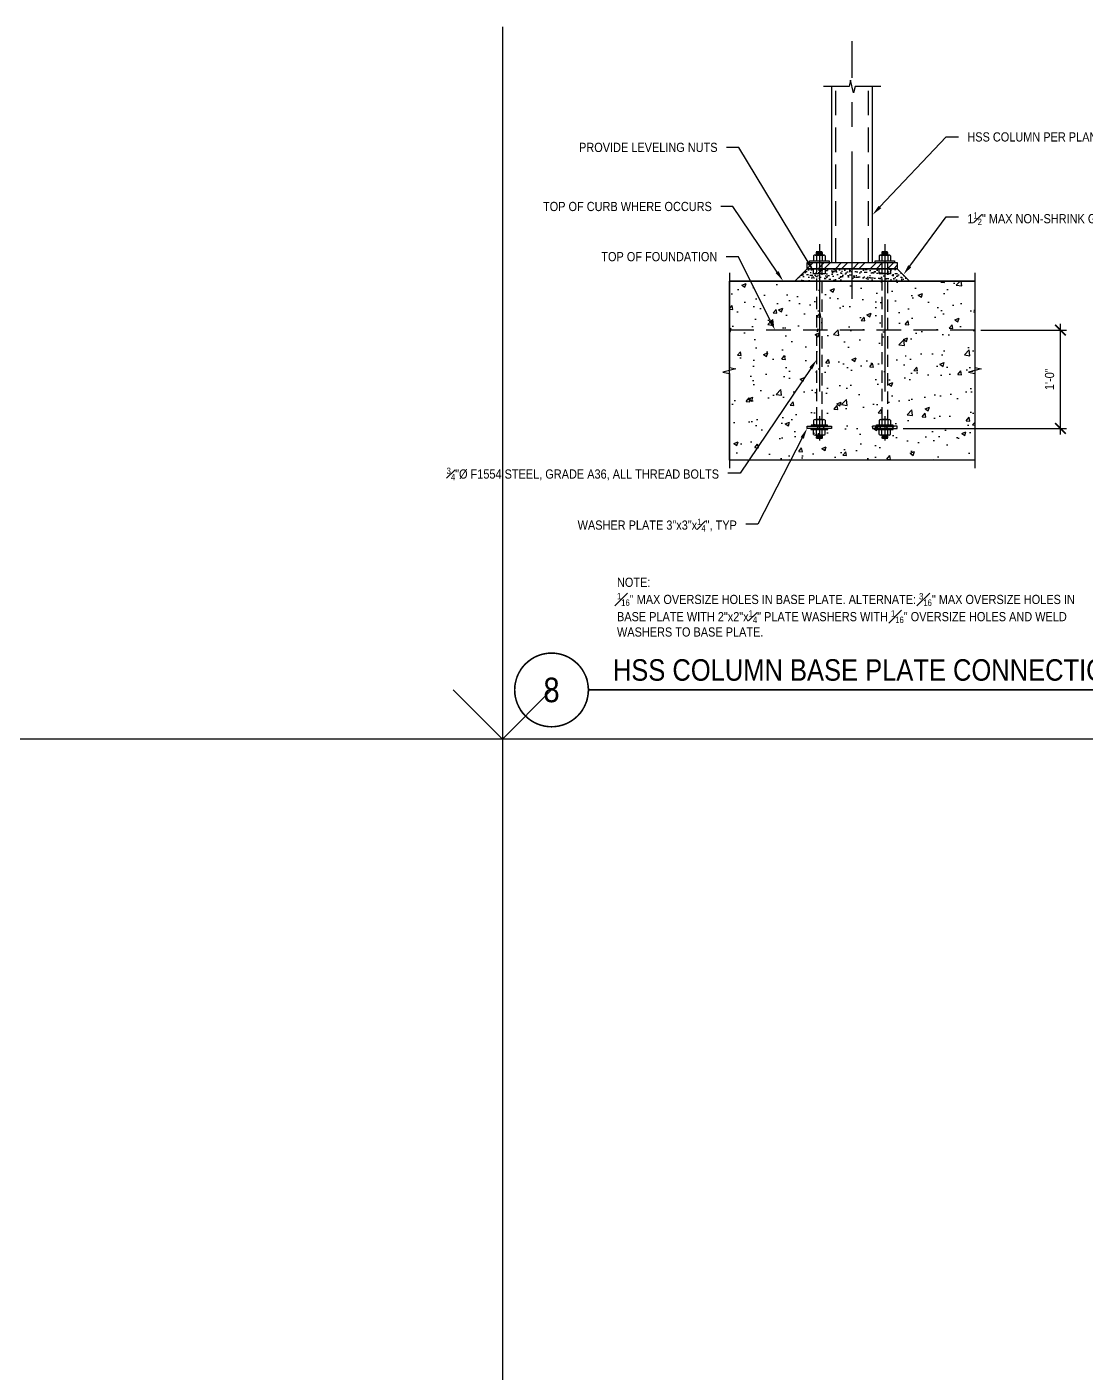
# Model space of a CAD drawing. Header units: inches. Extents: x -16404 to 14624, y -1591 to 16152.
# Drawn here: x 8110.2 to 8239.7, y 4983.5 to 5148 of the extents above; entities that cross this region are included whole.
import ezdxf
from ezdxf import colors
from ezdxf.entities.mleader import LeaderData, LeaderLine
from ezdxf.enums import TextEntityAlignment as Align
from ezdxf.math import Vec2, Vec3

# ---------------------------------------------------------------- set-up
doc = ezdxf.new("R2010")
doc.units = ezdxf.units.IN
doc.header["$LTSCALE"] = 24
doc.header["$MEASUREMENT"] = 0
for name, pattern in [('CENTER2', [1.125, 0.75, -0.125, 0.125, -0.125]), ('DASHED2', [0.375, 0.25, -0.125]), ('HIDDEN2', [0.1875, 0.125, -0.0625]), ('HIDDEN4', [0.09375, 0.0625, -0.03125])]:
    doc.linetypes.add(name, pattern=pattern)
doc.layers.get('0').update_dxf_attribs({"linetype": 'CONTINUOUS'})
doc.layers.get('DefPoints').update_dxf_attribs({"color": 251, "linetype": 'CONTINUOUS'})
for name, color, linetype, plot in [('DESIGNER COMMENTS', 221, 'CONTINUOUS', False), ('S-ANNO-GRID-NONPLOT', 251, 'CONTINUOUS', False), ('S-ANNO-NONPLOT', 253, 'CONTINUOUS', False)]:
    doc.layers.add(name, color=color, linetype=linetype, plot=plot)
for name, color, linetype in [('S-ANNO-DIMS', 2, 'CONTINUOUS'), ('S-ANNO-NOTE', 4, 'CONTINUOUS'), ('S-BOLT', 2, 'CONTINUOUS'), ('S-BREAK', 2, 'CONTINUOUS'), ('S-CONC', 4, 'CONTINUOUS'), ('S-STEEL', 4, 'CONTINUOUS')]:
    doc.layers.add(name, color=color, linetype=linetype)
doc.layers.add('S-HATCH1', color=1, linetype='CONTINUOUS', transparency=0.5)
doc.layers.add('S-HATCH2', color=2, linetype='CONTINUOUS', transparency=0.5)
doc.styles.add('Arial', font='arial.ttf', dxfattribs={"width": 0.85})
doc.dimstyles.new('DIM-12$0', dxfattribs={"dimscale": 12, "dimtxt": 0.09375, "dimasz": 0.109375, "dimexe": 0.0625, "dimexo": 0.0625, "dimgap": 0.0625, "dimtad": 1, "dimdec": 4, "dimzin": 11, "dimdsep": 46, "dimlunit": 4, "dimtxsty": 'Arial', "dimblk": 'ARCHTICK', "dimblk1": 'ARCHTICK', "dimblk2": 'ARCHTICK', "dimsah": 1, "dimcen": 0.125, "dimdle": 0.0625, "dimclrd": 256, "dimclre": 256, "dimclrt": 4, "dimadec": 0, "dimazin": 0, "dimtfac": 0.75, "dimtdec": 4, "dimtofl": 0, "dimtmove": 0, "dimatfit": 3, "dimldrblk": 'ARCHTICK', "dimfxl": 1, "dimfrac": 1, "dimtolj": 1, "dimtzin": 11, "dimarcsym": 0})
pattern_1 = [(45, (22146.46434310142, -130.3268992245285), (-1.060660171779821, 1.060660171779821), []), (45, (22146.46434310142, -129.5768992245285), (-1.060660171779821, 1.060660171779821), [])]

# ---------------------------------------------------------------- blocks, each defined once
blk = doc.blocks.new('Se_30x42_DETAILS_GRID')
for p, q in [((22.24181977504962, 28.9999999999993), (22.24181977504962, 21.7499999999993)), ((22.24181977505032, 21.75), (22.74181977507237, 22.25000000002216)), ((22.24181977505055, 21.75), (14.82787985003393, 21.75)), ((29.65575970006717, 21.75), (22.24181977505055, 21.75)), ((22.24181977504962, 21.7499999999993), (22.24181977504962, 14.4999999999993))]:
    blk.add_line(p, q)
at = {"linetype": 'DASHED2', "ltscale": 0.5}
blk.add_line((22.24181977505032, 21.75), (21.74181977502829, 22.25000000002216), dxfattribs=at)
blk = doc.blocks.new('_Open90')
at = {"color": 0, "linetype": 'ByBlock', "lineweight": -2}
for p, q in [((-0.5, 0.5), (0, 0)), ((0, 0), (-1, 0)), ((0, 0), (-0.5, -0.5))]:
    blk.add_line(p, q, dxfattribs=at)
blk = doc.blocks.new('*U810')
at = {"const_width": 0.1875}
for points in [[(-4.5, 1.695570592395378e-15, -1), (4.5, 1.479114197289397e-31, 3.732050807568883)], [(-4.5, 5.087936460698574e-16, 1), (4.5, 0, -3.732050807568883)]]:
    blk.add_lwpolyline(points, format="xyb", dxfattribs=at)
blk.add_lwpolyline([(4.5, 0), (165.9345581998718, 0)], dxfattribs=at)
blk.add_circle((0, 0), 4.5)
at = {"style": 'Arial', "width": 0.85}
for tag, p in [('DWG_TITLE_1', (7.5, 6.1875)), ('DWG_TITLE_2', (7.5, 2.4375))]:
    blk.add_attdef(tag, text='', height=2.625, dxfattribs=at).set_placement(p, align=Align.MIDDLE_LEFT)
blk.add_attdef('#', text='', height=3, dxfattribs=at).set_placement((0, 0), align=Align.MIDDLE_CENTER)
blk.add_attdef('SCALE', text='', height=1.125, dxfattribs=at).set_placement((164.8095581998718, -1.125), align=Align.TOP_RIGHT)
blk = doc.blocks.new('NUT-SM-THREADS-new')
for p, q in [((-0.9378470937163002, 0.812500000003638), (-0.9378470937163002, 0)), ((-0.9378470937163002, 0), (-0.84375, 0)), ((-0.84375, 0), (0.84375, 0)), ((-0.7029514531413952, 0.937500250969606), (0.7043398280075053, 0.937500250969606)), ((0.3920939212857775, 1.4375), (-0.4996529062827904, 1.4375)), ((-0.4996529062827904, 1.4375), (-0.3913997308100079, 1.375)), ((-0.4996529062827904, 1.3125), (-0.3913997308100079, 1.375)), ((0.5003470937172096, 1.250000000088221), (-0.4996529062827904, 1.3125)), ((-0.4996529062827904, 1.3125), (-0.3913997308100079, 1.25)), ((-0.4996529062827904, 1.1875), (-0.3913997308100079, 1.25)), ((0.5003470937172096, 1.125000000088221), (-0.4996529062827904, 1.1875)), ((-0.4996529062827904, 1.1875), (-0.3913997308100079, 1.125)), ((-0.4996529062827904, 1.0625), (-0.3913997308100079, 1.125)), ((0.5003470937172096, 1.000000000088221), (-0.4996529062827904, 1.0625)), ((-0.4996529062827904, 1.0625), (-0.3913997308100079, 1)), ((-0.4996529062827904, 0.9375), (-0.3913997308100079, 1)), ((-0.46875, 0.812500000003638), (-0.46875, 0)), ((-0.3913997262834528, 1.375), (0.3920939259960505, 1.312499999809916)), ((-0.3913997262834528, 1.25), (0.3920939259960505, 1.187499999809916)), ((-0.3913997262834528, 1.125), (0.3920939259960505, 1.062499999809916)), ((-0.3913997262834528, 1), (0.3920939236040795, 0.9375)), ((0.5003470937172096, 1.375000000088221), (-0.08740507297898148, 1.411734510455062)), ((0.3920939156087115, 1.437499996723091), (0.3920939212857775, 1.4375)), ((0.3920939118252136, 1.437499996723091), (0.500347087297996, 1.374999996723091)), ((0.3920939156087115, 1.312499996723091), (0.500347091081494, 1.374999996723091)), ((0.3920939118252136, 1.312499996723091), (0.500347087297996, 1.249999996723091)), ((0.3920939156087115, 1.187499996723091), (0.500347091081494, 1.249999996723091)), ((0.3920939118252136, 1.187499996723091), (0.500347087297996, 1.124999996723091)), ((0.3920939156087115, 1.062499996723091), (0.500347091081494, 1.124999996723091)), ((0.3920939118243041, 1.062499996723091), (0.500347087297996, 0.9999999967230906)), ((0.3920939212857775, 0.9375), (0.500347091081494, 0.9999999967230906)), ((0.4694441874335098, 0.8125000000009095), (0.4694441874335098, 0)), ((0.84375, 0), (0.9385412811507194, 0)), ((0.9385412811507194, 0.812499999998181), (0.9385412811507194, 0))]:
    blk.add_line(p, q)
for centre, radius, start, end in [((-0.7032985468586048, 0.6549489658573293), 0.2825514983024169, 33.89006155980368, 146.1099384401963), ((0.0003470937172096455, -0.005208333333030168), 0.9427083333333729, 60.158275835308, 119.841724164692), ((0.7039927342921146, 0.6549489658573293), 0.2825514983024366, 33.89006155980368, 146.1099384401963)]:
    blk.add_arc(centre, radius, start, end)
blk = doc.blocks.new('NUT-w-WASHER-sm-new')
blk.add_lwpolyline([(1.364970990248366, 0.1719999999995707), (-1.364970990250185, 0.1719999999995707), (-1.364970990250185, -4.547473508864641e-13), (1.364970990248366, -4.547473508864641e-13)], close=True)
blk.add_blockref('NUT-SM-THREADS-new', (-9.094947017729282e-13, 0.1719999999995707))
blk = doc.blocks.new('_ARCHTICK')
at = {"color": 0, "linetype": 'ByBlock', "const_width": 0.15}
blk.add_lwpolyline([(-0.5, -0.5), (0.5, 0.5)], dxfattribs=at)
blk = doc.blocks.new('*D791')
at = {"layer": 'DefPoints', "color": 0, "transparency": 16777216}
for p in [(8226.072389118439, 2710.957825595171), (8236.53234691207, 2710.957825595171), (8216.572290273223, 2698.953825595172)]:
    blk.add_point(p, dxfattribs=at)
at = {"layer": 'S-ANNO-DIMS', "lineweight": -2, "transparency": 16777216}
for p, q in [((8226.822389118439, 2710.957825595171), (8237.28234691207, 2710.957825595171)), ((8236.53234691207, 2698.203825595172), (8236.53234691207, 2711.707825595171)), ((8217.322290273223, 2698.953825595172), (8237.28234691207, 2698.953825595172))]:
    blk.add_line(p, q, dxfattribs=at)
at = {"layer": 'S-ANNO-DIMS', "lineweight": -2, "transparency": 16777216, "xscale": 1.3125, "yscale": 1.3125, "zscale": 1.3125}
for p, rotation in [((8236.53234691207, 2710.957825595171), 90), ((8236.53234691207, 2698.953825595172), 270)]:
    blk.add_blockref('_ARCHTICK', p, dxfattribs=dict(at, rotation=rotation))
at = {"layer": 'S-ANNO-DIMS', "color": 4, "transparency": 16777216, "insert": (8235.207952300882, 2704.955825595169), "char_height": 1.125, "attachment_point": 5, "rotation": 90, "style": 'Arial'}
blk.add_mtext('\\A1;1\'-0"', dxfattribs=at)
blk = doc.blocks.new('NUT-NO-THREADS-new')
for p, q in [((-0.9378470937158454, 0.8125000000027285), (-0.9378470937158454, 0)), ((-0.9378470937158454, 0), (-0.84375, 0)), ((-0.84375, 0), (0.84375, 0)), ((-0.7029514531413952, 0.937500250969606), (0.7043398280084148, 0.937500250969606)), ((-0.46875, 0.8125000000027285), (-0.46875, 0)), ((0.4694441874339645, 0.8125), (0.4694441874339645, 0)), ((0.84375, 0), (0.93854128114981, 0)), ((0.93854128114981, 0.8124999999972715), (0.93854128114981, 0))]:
    blk.add_line(p, q)
for centre, radius, start, end in [((-0.7032985468581501, 0.6549489658564198), 0.2825514983024169, 33.89006155976388, 146.1099384402361), ((0.0003470937167548982, -0.005208333333939663), 0.9427083333333729, 60.15827583534357, 119.8417241646564), ((0.7039927342916599, 0.6549489658564198), 0.2825514983024366, 33.89006155976388, 146.1099384402361)]:
    blk.add_arc(centre, radius, start, end)
blk = doc.blocks.new('HSS COLUMN BASE PLATE CONNECTION')
at = {"layer": 'S-HATCH1'}
h = blk.add_hatch(dxfattribs=at)
h.set_pattern_fill('STEEL', color=256, scale=12, style=0)
h.set_pattern_definition([(45, (-3680.953481999446, -1647.177409527694), (-1.060660171779821, 1.060660171779821), []), (45, (-3680.953481999446, -1646.427409527694), (-1.060660171779821, 1.060660171779821), [])])
h.paths.add_polyline_path([(31.22628606097442, 52.20781410627933), (42.24167606108404, 52.20781410627933), (42.24167606108404, 51.45781410627933), (31.22628606097442, 51.45781410627933)])
h = blk.add_hatch(dxfattribs=at)
h.set_pattern_fill('STEEL', color=256, scale=12, style=0)
h.set_pattern_definition(pattern_1)
h.paths.add_polyline_path([(34.23388221570076, 31.95382559490827), (31.23388221570076, 31.95382559490827), (31.23388221570076, 32.20382559490827), (34.23388221570076, 32.20382559490827)])
h = blk.add_hatch(dxfattribs=at)
h.set_pattern_fill('STEEL', color=256, scale=12, style=0)
h.set_pattern_definition(pattern_1)
h.paths.add_polyline_path([(39.23388221581354, 31.95382559490827), (42.23388221581354, 31.95382559490827), (42.23388221581354, 32.20382559490827), (39.23388221581354, 32.20382559490827)])
at = {"layer": 'S-HATCH2'}
h = blk.add_hatch(dxfattribs=at)
h.set_pattern_fill('AR-SAND', color=256, scale=0.4, angle=30, style=0)
h.set_pattern_definition([(67.5, (-8174.338408057406, -2667.000000000263), (-0.4071862931596761, 0.6548726614105083), [0, -0.6080000000000001, 0, -0.68, 0, -0.65]), (37.49999999999999, (-8174.338408057406, -2667.000000000263), (0.04863942126916287, 1.331575415325246), [0, -0.328, 0, -0.548, 0, -0.21]), (357.5000000000001, (-8174.764492556068, -2667.246000000263), (1.077638574598752, 0.6247887260000541), [0, -0.2, 0, -0.7200000000000001, 0, -0.9400000000000001]), (347.5, (-8174.764492556068, -2667.246000000263), (0.865817689633896, 0.9052610551200262), [0, -0.1, 0, -0.472, 0, -0.54])])
h.paths.add_polyline_path([(29.72628606097442, 49.95781410627933), (31.22628606097442, 51.45781410627933), (42.24167606108404, 51.45781410627933), (43.74167606109131, 49.95781410627933)])
h = blk.add_hatch(dxfattribs=at)
h.set_pattern_fill('AR-CONC', color=256, scale=0.75, style=0)
h.set_pattern_definition([(49.99999999999999, (-3583.471493047908, -5139.857258479688), (5.379451369505651, -0.4706410123694633), [0.5625, -6.1875]), (355, (-3583.471493047908, -5139.857258479688), (-1.0406350020975, 5.641441002750089), [0.45, -4.949999999999999]), (100.45144446, (-3583.023205440406, -5139.896478559687), (4.33881635045334, 5.170799932264721), [0.4780514399999984, -5.258565839999974]), (46.18420000000002, (-3583.471493047908, -5138.357258479688), (8.004309980036792, -1.241394605948074), [0.8437499999999969, -9.28124999999995]), (96.63563549, (-3582.804467460408, -5138.460708282188), (7.009964592556713, 7.305889505809128), [0.7170775650000001, -7.887853199999999]), (351.1841639899999, (-3583.471493047908, -5138.357258479688), (7.009964587910798, 7.305889502024926), [0.675, -7.4250000075]), (21, (-3582.721493047908, -5138.732258479688), (4.476802890888463, -3.019641679990041), [0.5625, -6.1875]), (326.0000000000001, (-3582.721493047908, -5138.732258479688), (1.824864989411863, 5.438625337851398), [0.45, -4.949999999999999]), (71.45144474, (-3582.348426142906, -5138.983895284688), (6.301667825474784, 2.418983646047653), [0.4780514250000001, -5.258565839999999]), (37.50000000000001, (-3583.471493047908, -5139.857258479688), (0.09119891487968002, 2.496703903734836), [0, -4.89, 0, -5.025, 0, -4.96875]), (7.499999999999999, (-3583.471493047908, -5139.857258479688), (1.973021530816115, 2.958087839117702), [0, -2.865, 0, -4.7775, 0, -1.89375]), (327.5, (-3585.143993047905, -5139.857258479688), (4.003668271293067, -0.1691615380078482), [0, -1.875, 0, -5.85, 0, -7.762499999999999]), (317.5, (-3585.893993047905, -5139.857258479688), (4.373896270067897, 0.750787367492383), [0, -2.4375, 0, -3.885, 0, -5.512499999999999])])
h.paths.add_polyline_path([(21.73398106102923, 49.95782559490726), (51.73398106102923, 49.95782559490726), (51.73398106102923, 28.08838414381535), (21.73398106102923, 28.08838414381535)])
at = {"layer": 'S-ANNO-DIMS', "color": 1, "linetype": 'CENTER2'}
blk.add_line((36.73398106102923, 47.79018735117643), (36.73398106103286, 79.27896991456691), dxfattribs=at)
at = {"layer": 'S-ANNO-DIMS'}
for points in [[(32.0304968954124, 51.45781410627933), (33.43778817656221, 51.45781410627933), (33.43778817656221, 50.84843910627933), (32.0304968954124, 50.84843910627933)], [(40.03049689552518, 51.45781410627933), (41.43778817667499, 51.45781410627933), (41.43778817667499, 50.84843910627933), (40.03049689552518, 50.84843910627933)]]:
    blk.add_lwpolyline(points, close=True, dxfattribs=at)
at = {"layer": 'S-ANNO-NONPLOT'}
blk.add_lwpolyline([(21.73398106102923, 49.95782559490726), (51.73398106102923, 49.95782559490726), (51.73398106102923, 28.08838414381535), (21.73398106102923, 28.08838414381535)], close=True, dxfattribs=at)
at = {"layer": 'S-ANNO-NOTE', "color": 1, "linetype": 'CENTER2'}
for p, q in [((32.73388221570076, 54.46453445546831), (32.73388221570076, 29.89643146974959)), ((40.73388221581354, 54.46453445546831), (40.73388221581354, 29.65043146974858))]:
    blk.add_line(p, q, dxfattribs=at)
at = {"layer": 'S-BOLT'}
for points in [[(31.53388221570367, 52.20782559490544), (31.53388221570367, 52.42927567729566), (33.93388221569785, 52.42927567729566), (33.93388221569785, 52.20782559490544)], [(39.53388221581645, 52.20782559490544), (39.53388221581645, 52.42927567729566), (41.93388221581063, 52.42927567729566), (41.93388221581063, 52.20782559490544)]]:
    blk.add_lwpolyline(points, dxfattribs=at)
at = {"layer": 'S-BOLT', "linetype": 'HIDDEN4'}
for points in [[(32.41848788037623, 33.03143048407946), (32.4184878803726, 52.20782559490726), (33.04927655102892, 52.20782559490726), (33.04927655103256, 33.03143048407946)], [(40.41848788048901, 33.03143072005696), (40.41848788048901, 52.20782559490726), (41.0492765511417, 52.20782559490726), (41.0492765511417, 33.03143072005696)]]:
    blk.add_lwpolyline(points, close=True, dxfattribs=at)
at = {"layer": 'S-BOLT'}
for points in [[(31.73388221570076, 32.20382559490827), (33.73388221570076, 32.20382559490827), (33.73388221570076, 32.32882559490827), (31.73388221570076, 32.32882559490827)], [(39.73388221581354, 32.20382559490827), (41.73388221581354, 32.20382559490827), (41.73388221581354, 32.32882559490827), (39.73388221581354, 32.32882559490827)]]:
    blk.add_lwpolyline(points, close=True, dxfattribs=at)
at = {"layer": 'S-BREAK'}
for points in [[(40.23398106097829, 73.71801979447628), (37.11255825143689, 73.7180339734623), (36.92327146908883, 72.9396827805158), (36.54469790438543, 74.4963851664088), (36.35541112203737, 73.7180339734623), (33.23398106097102, 73.71804815248288)], [(21.73398106102923, 50.95782559490726), (21.73398106102923, 39.40167843405834), (22.51233225397755, 39.21239165171028), (20.95562986808454, 38.83381808701233), (21.73398106102923, 38.64453130466245), (21.73398106102923, 27.08838414381535)], [(51.73398106102923, 50.95782559490726), (51.73398106102923, 39.40167843405834), (52.51233225397755, 39.21239165171028), (50.95562986808454, 38.83381808701233), (51.73398106102923, 38.64453130466245), (51.73398106102923, 27.08838414381535)]]:
    blk.add_lwpolyline(points, dxfattribs=at)
at = {"layer": 'S-CONC'}
for p, q in [((51.73398106102923, 49.95782559490726), (21.73398106102923, 49.95782559490726)), ((51.73398106102923, 28.08838414381535), (21.73398106102923, 28.08838414381535))]:
    blk.add_line(p, q, dxfattribs=at)
at = {"layer": 'S-CONC', "color": 2, "linetype": 'HIDDEN2'}
blk.add_line((51.73398106102923, 43.95782559490726), (21.73398106102923, 43.95782559490726), dxfattribs=at)
at = {"layer": 'S-HATCH2'}
blk.add_lwpolyline([(29.72628606097442, 49.95781410627933), (31.22628606097442, 51.45781410627933), (42.24167606108404, 51.45781410627933), (43.74167606109131, 49.95781410627933)], close=True, dxfattribs=at)
at = {"layer": 'S-STEEL', "color": 2, "linetype": 'HIDDEN2'}
for p, q in [((34.7338822157044, 52.20782645382315), (34.73398106092009, 73.71803483237818)), ((38.73388221588993, 52.20784173780885), (38.73398106109835, 73.71805011636388))]:
    blk.add_line(p, q, dxfattribs=at)
at = {"layer": 'S-STEEL'}
blk.add_lwpolyline([(34.23398106091645, 73.7180339734623), (34.23388221570076, 52.20782559490726), (39.23388221570804, 52.20780261855725), (39.23398106102923, 73.71803397346048)], dxfattribs=at)
for points in [[(31.22628606097442, 52.20781410627933), (42.24167606108404, 52.20781410627933), (42.24167606108404, 51.45781410627933), (31.22628606097442, 51.45781410627933)], [(34.23388221570076, 31.95382559490827), (31.23388221570076, 31.95382559490827), (31.23388221570076, 32.20382559490827), (34.23388221570076, 32.20382559490827)], [(39.23388221581354, 31.95382559490827), (42.23388221581354, 31.95382559490827), (42.23388221581354, 32.20382559490827), (39.23388221581354, 32.20382559490827)]]:
    blk.add_lwpolyline(points, close=True, dxfattribs=at)
at = {"layer": 'S-BOLT'}
for name, p, xscale, yscale, zscale in [('NUT-SM-THREADS-new', (32.73388221570076, 52.42927567729566), 0.75, 0.75, 0.75), ('NUT-SM-THREADS-new', (40.73388221581354, 52.42927567729566), 0.75, 0.75, 0.75), ('NUT-NO-THREADS-new', (32.73388221570076, 32.32882559490827), 0.7494452661971803, 0.7494452661971803, 0.7494452661971803), ('NUT-NO-THREADS-new', (40.73388221581354, 32.32882559490827), 0.7494452661971803, 0.7494452661971803, 0.7494452661971803)]:
    blk.add_blockref(name, p, dxfattribs=dict(at, xscale=xscale, yscale=yscale, zscale=zscale))
at = {"layer": 'S-BOLT', "xscale": 0.75, "yscale": 0.75, "zscale": 0.75, "rotation": 180}
for p in [(32.73388221570076, 31.95782559490908), (40.73388221581354, 31.95782559490726)]:
    blk.add_blockref('NUT-w-WASHER-sm-new', p, dxfattribs=at)
at = {"layer": 'S-ANNO-NOTE', "insert": (8.000044118896767, 6.500005838111974), "char_height": 1.125, "width": 58.51348391198337, "attachment_point": 7, "style": 'Arial'}
blk.add_mtext('\\A1;NOTE:\\P{\\H0.7x;\\S1#16;}" MAX OVERSIZE HOLES IN BASE PLATE. ALTERNATE: {\\H0.7x;\\S3#16;\\H1.4286x;" MAX OVERSIZE HOLES IN BASE PLATE WITH 2"x2"x\\H0.7x;\\S1#4;\\H1.4286x;" PLATE WASHERS WITH \\H0.7x;\\S1#16;\\H1.4286x;" OVERSIZE HOLES AND WELD WASHERS TO BASE PLATE\\H0.99996x;.}', dxfattribs=at)
at = {"layer": 'S-ANNO-DIMS'}
dim = blk.add_linear_dim(base=(62.19393885466434, 43.95782559490817), p1=(42.23388221581354, 31.95382559490827), p2=(51.73398106102923, 43.95782559490726), angle=90, dimstyle='DIM-12$0', dxfattribs=at)
dim.commit()
dim.dimension.update_dxf_attribs({"geometry": '*D791', "text_midpoint": (60.8695442434755, 37.95582559490595), "insert": (-8174.338408057406, -2667.000000000263)})
at = {"layer": 'S-ANNO-NOTE'}
ml = blk.add_multileader_mtext('Standard', dxfattribs=at)
ml.set_content('HSS COLUMN PER PLAN', color=4, style='Arial')
ml.set_leader_properties(color=2)
ml.build(insert=Vec2(0, 0))
ml.multileader.update_dxf_attribs({"dogleg_length": 0.36, "arrow_head_size": 1.3125, "scale": 12})
ctx = ml.context
ctx.base_point, ctx.scale, ctx.char_height, ctx.arrow_head_size, ctx.landing_gap_size, ctx.plane_origin = Vec3(49.73945170863318, 67.55335099263357), 12, 1.125, 1.3125, 1.08, Vec3(16.18746714045847, 360.0586700105414)
notes = []
notes.append((ctx, [(0, (1, 1, 0), (48.23945170863317, 67.55335099263357), (1, 0), 1.500000000000008, [(0, [(39.23390988203846, 58.04838600222865)], 0, [])])]))
ctx.mtext.insert, ctx.mtext.width, ctx.mtext.flow_direction = Vec3(50.8194517086331, 68.12544342101), 15.78741814461119, 5
ml = blk.add_multileader_mtext('Standard', dxfattribs=at)
ml.set_content('\\A1;PROVIDE LEVELING NUTS', color=4, style='Arial')
ml.set_leader_properties(color=2)
ml.build(insert=Vec2(0, 0))
ml.multileader.update_dxf_attribs({"dogleg_length": 0.36, "arrow_head_size": 1.3125, "scale": 12})
ctx = ml.context
ctx.base_point, ctx.scale, ctx.char_height, ctx.arrow_head_size, ctx.landing_gap_size, ctx.plane_origin = Vec3(2.458920263160799, 66.2753784701672), 12, 1.125, 1.3125, 1.08, Vec3(55.74769054562148, 357.1983503314787)
ctx.text_align_type = 2
notes.append((ctx, [(0, (1, 1, 0), (22.87155924678973, 66.2753784701672), (-1, 0), 1.500000000000008, [(0, [(32.0304968954124, 51.15312660627933)], 0, [])])]))
ctx.mtext.insert, ctx.mtext.width, ctx.mtext.alignment, ctx.mtext.flow_direction = Vec3(20.2915592467898, 66.84747089854363), 17.95802446458038, 3, 5
ml = blk.add_multileader_mtext('Standard', dxfattribs=at)
ml.set_content('\\A1;TOP OF CURB WHERE OCCURS', color=4, style='Arial')
ml.set_leader_properties(color=2)
ml.build(insert=Vec2(0, 0))
ml.multileader.update_dxf_attribs({"dogleg_length": 0.36, "arrow_head_size": 1.3125, "scale": 12})
ctx = ml.context
ctx.base_point, ctx.scale, ctx.char_height, ctx.arrow_head_size, ctx.landing_gap_size, ctx.plane_origin = Vec3(4.143741691732835, 59.05383507001898), 12, 1.125, 1.3125, 1.08, Vec3(55.74769054562148, 351.5591540879268)
ctx.text_align_type = 2
notes.append((ctx, [(0, (1, 1, 0), (22.17293081178741, 59.05383507001898), (-1, 0), 1.500000000000008, [(0, [(28.30651685960856, 49.95782559490726)], 0, [])])]))
ctx.mtext.insert, ctx.mtext.width, ctx.mtext.alignment, ctx.mtext.flow_direction = Vec3(19.59293081178748, 59.62592749839541), 17.95802446458038, 3, 5
ml = blk.add_multileader_mtext('Standard', dxfattribs=at)
ml.set_content('\\A1;1{\\H0.7x;\\S1#2;\\H1.4286x;" MAX NON-SHRINK GROUT}', color=4, style='Arial')
ml.set_leader_properties(color=2)
ml.build(insert=Vec2(0, 0))
ml.multileader.update_dxf_attribs({"dogleg_length": 0.36, "arrow_head_size": 1.3125, "scale": 12})
ctx = ml.context
ctx.base_point, ctx.scale, ctx.char_height, ctx.arrow_head_size, ctx.landing_gap_size, ctx.plane_origin = Vec3(49.73945170863318, 57.78826181331715), 12, 1.125, 1.3125, 1.08, Vec3(16.18746714045847, 350.293580831225)
notes.append((ctx, [(0, (1, 1, 0), (48.23945170863317, 57.78826181331715), (1, 0), 1.500000000000008, [(0, [(42.99157721581741, 50.70782559490726)], 0, [])])]))
ctx.mtext.insert, ctx.mtext.width, ctx.mtext.flow_direction = Vec3(50.81945170863317, 58.36035443354225), 19.40917767941755, 5
ml = blk.add_multileader_mtext('Standard', dxfattribs=at)
ml.set_content('\\A1;TOP OF FOUNDATION', color=4, style='Arial')
ml.set_leader_properties(color=2)
ml.build(insert=Vec2(0, 0))
ml.multileader.update_dxf_attribs({"dogleg_length": 0.36, "arrow_head_size": 1.3125, "scale": 12})
ctx = ml.context
ctx.base_point, ctx.scale, ctx.char_height, ctx.arrow_head_size, ctx.landing_gap_size, ctx.plane_origin = Vec3(5.145527406018921, 52.92661514298743), 12, 1.125, 1.3125, 1.08, Vec3(55.74769054562148, 345.4319341608953)
ctx.text_align_type = 2
notes.append((ctx, [(0, (1, 1, 0), (22.83944196945686, 52.92661514298743), (-1, 0), 1.500000000000008, [(0, [(27.31965773467982, 43.95782559490726)], 0, [])])]))
ctx.mtext.insert, ctx.mtext.width, ctx.mtext.alignment, ctx.mtext.flow_direction = Vec3(20.25944196945693, 53.49870757136387), 24.22904452186776, 3, 5
ml = blk.add_multileader_mtext('Standard', dxfattribs=at)
ml.set_content('\\A1; {\\H0.7x;\\S3#4;}"%%C {\\C256;F1554 STEEL, GRADE A36, ALL THREAD BOLTS}', color=4, style='Arial')
ml.set_leader_properties(color=2)
ml.build(insert=Vec2(0, 0))
ml.multileader.update_dxf_attribs({"dogleg_length": 0.36, "arrow_head_size": 1.3125, "scale": 12})
ctx = ml.context
ctx.base_point, ctx.scale, ctx.char_height, ctx.arrow_head_size, ctx.landing_gap_size, ctx.plane_origin = Vec3(2.114673203828826, 26.48947192574997), 12, 1.125, 1.3125, 1.08, Vec3(67.42253027561765, 324.7873568998439)
ctx.text_align_type = 2
notes.append((ctx, [(0, (1, 1, 0), (23.05098715335134, 26.48947192574997), (-1, 0), 1.500000000000008, [(0, [(32.4184878803726, 40.37300907060489)], 0, [])])]))
ctx.mtext.insert, ctx.mtext.width, ctx.mtext.alignment, ctx.mtext.flow_direction = Vec3(20.47098715335142, 27.1632440949179), 19.58512016707527, 3, 5
ml = blk.add_multileader_mtext('Standard', dxfattribs=at)
ml.set_content('\\A1;WASHER PLATE 3"x3"x{\\H0.7x;\\S1#4;\\H1.4286x;", TYP}', color=4, style='Arial')
ml.set_leader_properties(color=2)
ml.build(insert=Vec2(0, 0))
ml.multileader.update_dxf_attribs({"dogleg_length": 0.36, "arrow_head_size": 1.3125, "scale": 12})
ctx = ml.context
ctx.base_point, ctx.scale, ctx.char_height, ctx.arrow_head_size, ctx.landing_gap_size, ctx.plane_origin = Vec3(2.206240256549631, 20.25150897164713), 12, 1.125, 1.3125, 1.08, Vec3(55.76772920057647, 319.7419249793165)
ctx.text_align_type = 2
notes.append((ctx, [(0, (1, 1, 0), (25.23124632126655, 20.25150897164713), (-1, 0), 1.500000000000008, [(0, [(31.23388221570076, 31.95382559490827)], 0, [])])]))
ctx.mtext.insert, ctx.mtext.width, ctx.mtext.alignment, ctx.mtext.flow_direction = Vec3(22.65124632126655, 20.92528336625831), 19.86355627628791, 3, 5
for ctx, leaders in notes:
    for number, flags, end, landing, length, lines in leaders:
        leader = LeaderData()
        leader.index, (leader.has_last_leader_line, leader.has_dogleg_vector, leader.attachment_direction) = number, flags
        leader.last_leader_point, leader.dogleg_vector, leader.dogleg_length = Vec3(end), Vec3(landing), length
        for number, points, colour, breaks in lines:
            line = LeaderLine()
            line.index, line.vertices, line.color, line.breaks = number, Vec3.list(points), colors.encode_raw_color(colour), breaks
            leader.lines.append(line)
        ctx.leaders.append(leader)

msp = doc.modelspace()

# ---------------------------------------------------------------- block references
at = {"layer": 'S-ANNO-GRID-NONPLOT', "xscale": 12, "yscale": 12, "zscale": 12}
msp.add_blockref('Se_30x42_DETAILS_GRID', (7901.436570756539, 4799.999999999996), dxfattribs=at)
at = {"layer": 'S-ANNO-NOTE'}
msp.add_blockref('HSS COLUMN BASE PLATE CONNECTION', (8174.338408057406, 5067.000000000264), dxfattribs=at)
msp.add_blockref('*U810', (8174.338408057406, 5067.000000000264), dxfattribs=at).add_auto_attribs({'#': '8', 'DWG_TITLE_2': 'HSS COLUMN BASE PLATE CONNECTION', 'SCALE': 'SCALE: N.T.S.'})

# ---------------------------------------------------------------- leaders
at = {"layer": 'DESIGNER COMMENTS'}
ml = msp.add_multileader_mtext('Standard', dxfattribs=at)
ml.set_content('\\A1;{\\L\\C256;IMPORTANT DESIGNER NOTE:\\l IF YOUR LEDGER DOES NOT ALLOW FOR THE FULL DEPTH OF NAILS SPECIFIED IN THIS CHART.  USE THE CHART TO THE RIGHT AND APPLY ALLOWABLE LOAD REDUCTION FACTOR (REF. PG. 22 OF SIMPSON CATALOG C-C-2019)}', color=4, style='Arial')
ml.set_leader_properties(color=256)
ml.set_arrow_properties(name='OPEN90')
ml.build(insert=Vec2(0, 0))
ml.multileader.update_dxf_attribs({"dogleg_length": 0.36, "arrow_head_size": 5.25, "scale": 48})
ctx = ml.context
ctx.base_point, ctx.scale, ctx.char_height, ctx.arrow_head_size, ctx.landing_gap_size, ctx.plane_origin = Vec3(7749.576793330803, 7516.228098504452), 48, 6, 5.25, 4.32, Vec3(7940.50091020686, 7764.199657192395)
notes = []
notes.append((ctx, [(0, (0, 0, 0), (0, 0), (1, 0), 1, [])]))
ctx.mtext.insert, ctx.mtext.width, ctx.mtext.defined_height, ctx.mtext.flow_direction = Vec3(7753.896793330803, 7520.110090318913), 143.1324040770143, 28.5009652192166, 5
ml = msp.add_multileader_mtext('Standard', dxfattribs=at)
ml.set_content('\\A1;{\\L\\C256;IMPORTANT DESIGNER NOTE:\\l IF YOUR LEDGER DOES NOT ALLOW FOR THE FULL DEPTH OF NAILS SPECIFIED IN THIS CHART.  USE THE CHART TO THE RIGHT AND APPLY ALLOWABLE LOAD REDUCTION FACTOR (REF. PG. 22 OF SIMPSON CATALOG C-C-2019)}', color=4, style='Arial')
ml.set_leader_properties(color=256)
ml.set_arrow_properties(name='OPEN90')
ml.build(insert=Vec2(0, 0))
ml.multileader.update_dxf_attribs({"dogleg_length": 0.36, "arrow_head_size": 5.25, "scale": 48})
ctx = ml.context
ctx.base_point, ctx.scale, ctx.char_height, ctx.arrow_head_size, ctx.landing_gap_size, ctx.plane_origin = Vec3(1680.518685511495, 7333.325691430892), 48, 6, 5.25, 4.32, Vec3(1871.442802387552, 7581.297250118835)
notes.append((ctx, [(0, (0, 0, 0), (0, 0), (1, 0), 1, [])]))
ctx.mtext.insert, ctx.mtext.width, ctx.mtext.defined_height, ctx.mtext.flow_direction = Vec3(1684.838685511495, 7337.207683245353), 143.1324040770143, 28.5009652192166, 5
for ctx, leaders in notes:
    for number, flags, end, landing, length, lines in leaders:
        leader = LeaderData()
        leader.index, (leader.has_last_leader_line, leader.has_dogleg_vector, leader.attachment_direction) = number, flags
        leader.last_leader_point, leader.dogleg_vector, leader.dogleg_length = Vec3(end), Vec3(landing), length
        for number, points, colour, breaks in lines:
            line = LeaderLine()
            line.index, line.vertices, line.color, line.breaks = number, Vec3.list(points), colors.encode_raw_color(colour), breaks
            leader.lines.append(line)
        ctx.leaders.append(leader)

doc.saveas('drawing.dxf')
